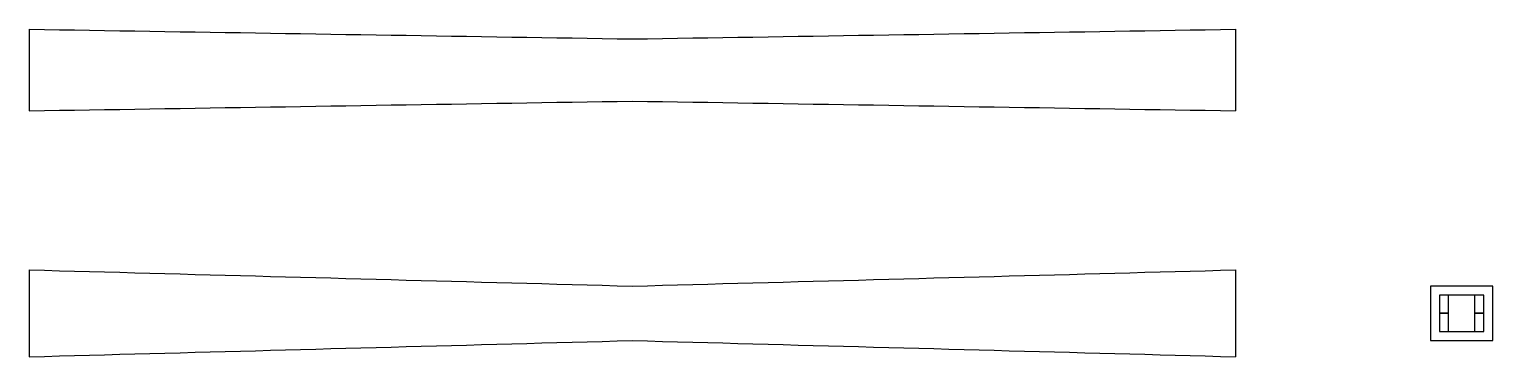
# Model space of a CAD drawing. Header units: inches. Extents: x 0 to 9.71, y -0.29 to 1.89.
import ezdxf

# ---------------------------------------------------------------- set-up
doc = ezdxf.new("R2010")
doc.units = ezdxf.units.IN

msp = doc.modelspace()

# ---------------------------------------------------------------- linework, layer by layer
at = {"layer": 'FRONT'}
for p, q in [((0, 0.288259), (0.1, 0.285572)), ((0, 0.288259), (0, -0.288259)), ((0.1, 0.285572), (0.2, 0.282884)), ((0.2, 0.282884), (0.3, 0.280196)), ((0.3, 0.280196), (0.4, 0.277509)), ((0.4, 0.277509), (0.5, 0.274821)), ((0.5, 0.274821), (0.6, 0.272133)), ((0.6, 0.272133), (0.7, 0.269446)), ((0.7, 0.269446), (0.8, 0.266758)), ((0.8, 0.266758), (0.9, 0.26407)), ((0.9, 0.26407), (1, 0.261383)), ((1, 0.261383), (1.1, 0.258695)), ((1.1, 0.258695), (1.2, 0.256007)), ((1.2, 0.256007), (1.3, 0.25332)), ((1.3, 0.25332), (1.4, 0.250632)), ((1.4, 0.250632), (1.5, 0.247944)), ((1.5, 0.247944), (1.6, 0.245257)), ((1.6, 0.245257), (1.7, 0.242569)), ((1.7, 0.242569), (1.8, 0.239881)), ((1.8, 0.239881), (1.9, 0.237194)), ((1.9, 0.237194), (2, 0.234506)), ((2, 0.234506), (2.1, 0.231818)), ((2.1, 0.231818), (2.2, 0.229131)), ((2.2, 0.229131), (2.3, 0.226443)), ((2.3, 0.226443), (2.4, 0.223756)), ((2.4, 0.223756), (2.5, 0.221068)), ((2.5, 0.221068), (2.6, 0.21838)), ((2.6, 0.21838), (2.7, 0.215693)), ((2.7, 0.215693), (2.8, 0.213005)), ((2.8, 0.213005), (2.9, 0.210317)), ((2.9, 0.210317), (3, 0.20763)), ((3, 0.20763), (3.1, 0.204942)), ((3.1, 0.204942), (3.2, 0.202254)), ((3.2, 0.202254), (3.3, 0.199567)), ((3.3, 0.199567), (3.4, 0.196879)), ((3.4, 0.196879), (3.5, 0.194191)), ((3.5, 0.194191), (3.6, 0.191504)), ((4.4, 0.191504), (4.5, 0.194191)), ((4.5, 0.194191), (4.6, 0.196879)), ((4.6, 0.196879), (4.7, 0.199567)), ((4.7, 0.199567), (4.8, 0.202254)), ((4.8, 0.202254), (4.9, 0.204942)), ((4.9, 0.204942), (5, 0.20763)), ((5, 0.20763), (5.1, 0.210317)), ((5.1, 0.210317), (5.2, 0.213005)), ((5.2, 0.213005), (5.3, 0.215693)), ((5.3, 0.215693), (5.4, 0.21838)), ((5.4, 0.21838), (5.5, 0.221068)), ((5.5, 0.221068), (5.6, 0.223756)), ((5.6, 0.223756), (5.7, 0.226443)), ((5.7, 0.226443), (5.8, 0.229131)), ((5.8, 0.229131), (5.9, 0.231818)), ((5.9, 0.231818), (6, 0.234506)), ((6, 0.234506), (6.1, 0.237194)), ((6.1, 0.237194), (6.2, 0.239881)), ((6.2, 0.239881), (6.3, 0.242569)), ((6.3, 0.242569), (6.4, 0.245257)), ((6.4, 0.245257), (6.5, 0.247944)), ((6.5, 0.247944), (6.6, 0.250632)), ((6.6, 0.250632), (6.7, 0.25332)), ((6.7, 0.25332), (6.8, 0.256007)), ((6.8, 0.256007), (6.9, 0.258695)), ((6.9, 0.258695), (7, 0.261383)), ((7, 0.261383), (7.1, 0.26407)), ((7.1, 0.26407), (7.2, 0.266758)), ((7.2, 0.266758), (7.3, 0.269446)), ((7.3, 0.269446), (7.4, 0.272133)), ((7.4, 0.272133), (7.5, 0.274821)), ((7.5, 0.274821), (7.6, 0.277509)), ((7.6, 0.277509), (7.7, 0.280196)), ((7.7, 0.280196), (7.8, 0.282884)), ((7.8, 0.282884), (7.9, 0.285572)), ((7.9, 0.285572), (8, 0.288259)), ((8, 0.288259), (8, -0.288259)), ((3.6, 0.191504), (3.7, 0.188816)), ((3.7, 0.188816), (3.8, 0.186128)), ((3.8, 0.186128), (3.9, 0.183441)), ((3.9, 0.183441), (4, 0.180753)), ((4, 0.180753), (4.1, 0.183441)), ((4.1, 0.183441), (4.2, 0.186128)), ((4.2, 0.186128), (4.3, 0.188816)), ((4.3, 0.188816), (4.4, 0.191504)), ((3.5, -0.194191), (3.6, -0.191504)), ((3.6, -0.191504), (3.7, -0.188816)), ((3.7, -0.188816), (3.8, -0.186128)), ((3.8, -0.186128), (3.9, -0.183441)), ((3.9, -0.183441), (4, -0.180753)), ((4, -0.180753), (4.1, -0.183441)), ((4.1, -0.183441), (4.2, -0.186128)), ((4.2, -0.186128), (4.3, -0.188816)), ((4.3, -0.188816), (4.4, -0.191504)), ((4.4, -0.191504), (4.5, -0.194191)), ((0, -0.288259), (0.1, -0.285572)), ((0.1, -0.285572), (0.2, -0.282884)), ((0.2, -0.282884), (0.3, -0.280196)), ((0.3, -0.280196), (0.4, -0.277509)), ((0.4, -0.277509), (0.5, -0.274821)), ((0.5, -0.274821), (0.6, -0.272133)), ((0.6, -0.272133), (0.7, -0.269446)), ((0.7, -0.269446), (0.8, -0.266758)), ((0.8, -0.266758), (0.9, -0.26407)), ((0.9, -0.26407), (1, -0.261383)), ((1, -0.261383), (1.1, -0.258695)), ((1.1, -0.258695), (1.2, -0.256007)), ((1.2, -0.256007), (1.3, -0.25332)), ((1.3, -0.25332), (1.4, -0.250632)), ((1.4, -0.250632), (1.5, -0.247944)), ((1.5, -0.247944), (1.6, -0.245257)), ((1.6, -0.245257), (1.7, -0.242569)), ((1.7, -0.242569), (1.8, -0.239881)), ((1.8, -0.239881), (1.9, -0.237194)), ((1.9, -0.237194), (2, -0.234506)), ((2, -0.234506), (2.1, -0.231818)), ((2.1, -0.231818), (2.2, -0.229131)), ((2.2, -0.229131), (2.3, -0.226443)), ((2.3, -0.226443), (2.4, -0.223756)), ((2.4, -0.223756), (2.5, -0.221068)), ((2.5, -0.221068), (2.6, -0.21838)), ((2.6, -0.21838), (2.7, -0.215693)), ((2.7, -0.215693), (2.8, -0.213005)), ((2.8, -0.213005), (2.9, -0.210317)), ((2.9, -0.210317), (3, -0.20763)), ((3, -0.20763), (3.1, -0.204942)), ((3.1, -0.204942), (3.2, -0.202254)), ((3.2, -0.202254), (3.3, -0.199567)), ((3.3, -0.199567), (3.4, -0.196879)), ((3.4, -0.196879), (3.5, -0.194191)), ((4.5, -0.194191), (4.6, -0.196879)), ((4.6, -0.196879), (4.7, -0.199567)), ((4.7, -0.199567), (4.8, -0.202254)), ((4.8, -0.202254), (4.9, -0.204942)), ((4.9, -0.204942), (5, -0.20763)), ((5, -0.20763), (5.1, -0.210317)), ((5.1, -0.210317), (5.2, -0.213005)), ((5.2, -0.213005), (5.3, -0.215693)), ((5.3, -0.215693), (5.4, -0.21838)), ((5.4, -0.21838), (5.5, -0.221068)), ((5.5, -0.221068), (5.6, -0.223756)), ((5.6, -0.223756), (5.7, -0.226443)), ((5.7, -0.226443), (5.8, -0.229131)), ((5.8, -0.229131), (5.9, -0.231818)), ((5.9, -0.231818), (6, -0.234506)), ((6, -0.234506), (6.1, -0.237194)), ((6.1, -0.237194), (6.2, -0.239881)), ((6.2, -0.239881), (6.3, -0.242569)), ((6.3, -0.242569), (6.4, -0.245257)), ((6.4, -0.245257), (6.5, -0.247944)), ((6.5, -0.247944), (6.6, -0.250632)), ((6.6, -0.250632), (6.7, -0.25332)), ((6.7, -0.25332), (6.8, -0.256007)), ((6.8, -0.256007), (6.9, -0.258695)), ((6.9, -0.258695), (7, -0.261383)), ((7, -0.261383), (7.1, -0.26407)), ((7.1, -0.26407), (7.2, -0.266758)), ((7.2, -0.266758), (7.3, -0.269446)), ((7.3, -0.269446), (7.4, -0.272133)), ((7.4, -0.272133), (7.5, -0.274821)), ((7.5, -0.274821), (7.6, -0.277509)), ((7.6, -0.277509), (7.7, -0.280196)), ((7.7, -0.280196), (7.8, -0.282884)), ((7.8, -0.282884), (7.9, -0.285572)), ((7.9, -0.285572), (8, -0.288259))]:
    msp.add_line(p, q, dxfattribs=at)
at = {"layer": 'SECTION'}
for p, q in [((9.706302, 0.180753), (9.293698, 0.180753)), ((9.293698, 0.180753), (9.293698, -0.180753)), ((9.646302, 0.120753), (9.353698, 0.120753)), ((9.353698, 0.120753), (9.353698, -0.120753)), ((9.413698, 0.120753), (9.353698, 0.120753)), ((9.353698, 0.120753), (9.353698, 0)), ((9.413698, 0), (9.413698, 0.120753)), ((9.646302, 0.120753), (9.586302, 0.120753)), ((9.586302, 0.120753), (9.586302, 0)), ((9.646302, -0.120753), (9.646302, 0.120753)), ((9.646302, 0), (9.646302, 0.120753)), ((9.706302, -0.180753), (9.706302, 0.180753)), ((9.353698, 0), (9.413698, 0)), ((9.413698, 0), (9.353698, 0)), ((9.353698, 0), (9.353698, -0.120753)), ((9.413698, -0.120753), (9.413698, 0)), ((9.586302, 0), (9.646302, 0)), ((9.646302, 0), (9.586302, 0)), ((9.586302, 0), (9.586302, -0.120753)), ((9.646302, -0.120753), (9.646302, 0)), ((9.293698, -0.180753), (9.706302, -0.180753)), ((9.353698, -0.120753), (9.646302, -0.120753)), ((9.353698, -0.120753), (9.413698, -0.120753)), ((9.586302, -0.120753), (9.646302, -0.120753))]:
    msp.add_line(p, q, dxfattribs=at)
at = {"layer": 'TOP'}
for p, q in [((0, 1.885449), (0.1, 1.883839)), ((0, 1.885449), (0, 1.344107)), ((0.1, 1.883839), (0.2, 1.88223)), ((0.2, 1.88223), (0.3, 1.880621)), ((0.3, 1.880621), (0.4, 1.879012)), ((0.4, 1.879012), (0.5, 1.877403)), ((0.5, 1.877403), (0.6, 1.875793)), ((0.6, 1.875793), (0.7, 1.874184)), ((0.7, 1.874184), (0.8, 1.872575)), ((0.8, 1.872575), (0.9, 1.870966)), ((0.9, 1.870966), (1, 1.869357)), ((1, 1.869357), (1.1, 1.867747)), ((1.1, 1.867747), (1.2, 1.866138)), ((1.2, 1.866138), (1.3, 1.864529)), ((1.3, 1.864529), (1.4, 1.86292)), ((1.4, 1.86292), (1.5, 1.861311)), ((1.5, 1.861311), (1.6, 1.859701)), ((1.6, 1.859701), (1.7, 1.858092)), ((1.7, 1.858092), (1.8, 1.856483)), ((1.8, 1.856483), (1.9, 1.854874)), ((1.9, 1.854874), (2, 1.853265)), ((2, 1.853265), (2.1, 1.851655)), ((2.1, 1.851655), (2.2, 1.850046)), ((2.2, 1.850046), (2.3, 1.848437)), ((2.3, 1.848437), (2.4, 1.846828)), ((2.4, 1.846828), (2.5, 1.845219)), ((2.5, 1.845219), (2.6, 1.843609)), ((5.4, 1.843609), (5.5, 1.845219)), ((5.5, 1.845219), (5.6, 1.846828)), ((5.6, 1.846828), (5.7, 1.848437)), ((5.7, 1.848437), (5.8, 1.850046)), ((5.8, 1.850046), (5.9, 1.851655)), ((5.9, 1.851655), (6, 1.853265)), ((6, 1.853265), (6.1, 1.854874)), ((6.1, 1.854874), (6.2, 1.856483)), ((6.2, 1.856483), (6.3, 1.858092)), ((6.3, 1.858092), (6.4, 1.859701)), ((6.4, 1.859701), (6.5, 1.861311)), ((6.5, 1.861311), (6.6, 1.86292)), ((6.6, 1.86292), (6.7, 1.864529)), ((6.7, 1.864529), (6.8, 1.866138)), ((6.8, 1.866138), (6.9, 1.867747)), ((6.9, 1.867747), (7, 1.869357)), ((7, 1.869357), (7.1, 1.870966)), ((7.1, 1.870966), (7.2, 1.872575)), ((7.2, 1.872575), (7.3, 1.874184)), ((7.3, 1.874184), (7.4, 1.875793)), ((7.4, 1.875793), (7.5, 1.877403)), ((7.5, 1.877403), (7.6, 1.879012)), ((7.6, 1.879012), (7.7, 1.880621)), ((7.7, 1.880621), (7.8, 1.88223)), ((7.8, 1.88223), (7.9, 1.883839)), ((7.9, 1.883839), (8, 1.885449)), ((8, 1.885449), (8, 1.344107)), ((2.6, 1.843609), (2.7, 1.842)), ((2.7, 1.842), (2.8, 1.840391)), ((2.8, 1.840391), (2.9, 1.838782)), ((2.9, 1.838782), (3, 1.837172)), ((3, 1.837172), (3.1, 1.835563)), ((3.1, 1.835563), (3.2, 1.833954)), ((3.2, 1.833954), (3.3, 1.832345)), ((3.3, 1.832345), (3.4, 1.830736)), ((3.4, 1.830736), (3.5, 1.829126)), ((3.5, 1.829126), (3.6, 1.827517)), ((3.6, 1.827517), (3.7, 1.825908)), ((3.7, 1.825908), (3.8, 1.824299)), ((3.8, 1.824299), (3.9, 1.82269)), ((3.9, 1.82269), (4, 1.82108)), ((4, 1.82108), (4.1, 1.82269)), ((4.1, 1.82269), (4.2, 1.824299)), ((4.2, 1.824299), (4.3, 1.825908)), ((4.3, 1.825908), (4.4, 1.827517)), ((4.4, 1.827517), (4.5, 1.829126)), ((4.5, 1.829126), (4.6, 1.830736)), ((4.6, 1.830736), (4.7, 1.832345)), ((4.7, 1.832345), (4.8, 1.833954)), ((4.8, 1.833954), (4.9, 1.835563)), ((4.9, 1.835563), (5, 1.837172)), ((5, 1.837172), (5.1, 1.838782)), ((5.1, 1.838782), (5.2, 1.840391)), ((5.2, 1.840391), (5.3, 1.842)), ((5.3, 1.842), (5.4, 1.843609)), ((0.9, 1.35859), (1, 1.360199)), ((1, 1.360199), (1.1, 1.361809)), ((1.1, 1.361809), (1.2, 1.363418)), ((1.2, 1.363418), (1.3, 1.365027)), ((1.3, 1.365027), (1.4, 1.366636)), ((1.4, 1.366636), (1.5, 1.368245)), ((1.5, 1.368245), (1.6, 1.369855)), ((1.6, 1.369855), (1.7, 1.371464)), ((1.7, 1.371464), (1.8, 1.373073)), ((1.8, 1.373073), (1.9, 1.374682)), ((1.9, 1.374682), (2, 1.376291)), ((2, 1.376291), (2.1, 1.377901)), ((2.1, 1.377901), (2.2, 1.37951)), ((2.2, 1.37951), (2.3, 1.381119)), ((2.3, 1.381119), (2.4, 1.382728)), ((2.4, 1.382728), (2.5, 1.384337)), ((2.5, 1.384337), (2.6, 1.385947)), ((2.6, 1.385947), (2.7, 1.387556)), ((2.7, 1.387556), (2.8, 1.389165)), ((2.8, 1.389165), (2.9, 1.390774)), ((2.9, 1.390774), (3, 1.392383)), ((3, 1.392383), (3.1, 1.393993)), ((3.1, 1.393993), (3.2, 1.395602)), ((3.2, 1.395602), (3.3, 1.397211)), ((3.3, 1.397211), (3.4, 1.39882)), ((3.4, 1.39882), (3.5, 1.400429)), ((3.5, 1.400429), (3.6, 1.402039)), ((3.6, 1.402039), (3.7, 1.403648)), ((3.7, 1.403648), (3.8, 1.405257)), ((3.8, 1.405257), (3.9, 1.406866)), ((3.9, 1.406866), (4, 1.408475)), ((4, 1.408475), (4.1, 1.406866)), ((4.1, 1.406866), (4.2, 1.405257)), ((4.2, 1.405257), (4.3, 1.403648)), ((4.3, 1.403648), (4.4, 1.402039)), ((4.4, 1.402039), (4.5, 1.400429)), ((4.5, 1.400429), (4.6, 1.39882)), ((4.6, 1.39882), (4.7, 1.397211)), ((4.7, 1.397211), (4.8, 1.395602)), ((4.8, 1.395602), (4.9, 1.393993)), ((4.9, 1.393993), (5, 1.392383)), ((5, 1.392383), (5.1, 1.390774)), ((5.1, 1.390774), (5.2, 1.389165)), ((5.2, 1.389165), (5.3, 1.387556)), ((5.3, 1.387556), (5.4, 1.385947)), ((5.4, 1.385947), (5.5, 1.384337)), ((5.5, 1.384337), (5.6, 1.382728)), ((5.6, 1.382728), (5.7, 1.381119)), ((5.7, 1.381119), (5.8, 1.37951)), ((5.8, 1.37951), (5.9, 1.377901)), ((5.9, 1.377901), (6, 1.376291)), ((6, 1.376291), (6.1, 1.374682)), ((6.1, 1.374682), (6.2, 1.373073)), ((6.2, 1.373073), (6.3, 1.371464)), ((6.3, 1.371464), (6.4, 1.369855)), ((6.4, 1.369855), (6.5, 1.368245)), ((6.5, 1.368245), (6.6, 1.366636)), ((6.6, 1.366636), (6.7, 1.365027)), ((6.7, 1.365027), (6.8, 1.363418)), ((6.8, 1.363418), (6.9, 1.361809)), ((6.9, 1.361809), (7, 1.360199)), ((7, 1.360199), (7.1, 1.35859)), ((0, 1.344107), (0.1, 1.345716)), ((0.1, 1.345716), (0.2, 1.347326)), ((0.2, 1.347326), (0.3, 1.348935)), ((0.3, 1.348935), (0.4, 1.350544)), ((0.4, 1.350544), (0.5, 1.352153)), ((0.5, 1.352153), (0.6, 1.353763)), ((0.6, 1.353763), (0.7, 1.355372)), ((0.7, 1.355372), (0.8, 1.356981)), ((0.8, 1.356981), (0.9, 1.35859)), ((7.1, 1.35859), (7.2, 1.356981)), ((7.2, 1.356981), (7.3, 1.355372)), ((7.3, 1.355372), (7.4, 1.353763)), ((7.4, 1.353763), (7.5, 1.352153)), ((7.5, 1.352153), (7.6, 1.350544)), ((7.6, 1.350544), (7.7, 1.348935)), ((7.7, 1.348935), (7.8, 1.347326)), ((7.8, 1.347326), (7.9, 1.345716)), ((7.9, 1.345716), (8, 1.344107))]:
    msp.add_line(p, q, dxfattribs=at)

doc.saveas('drawing.dxf')
